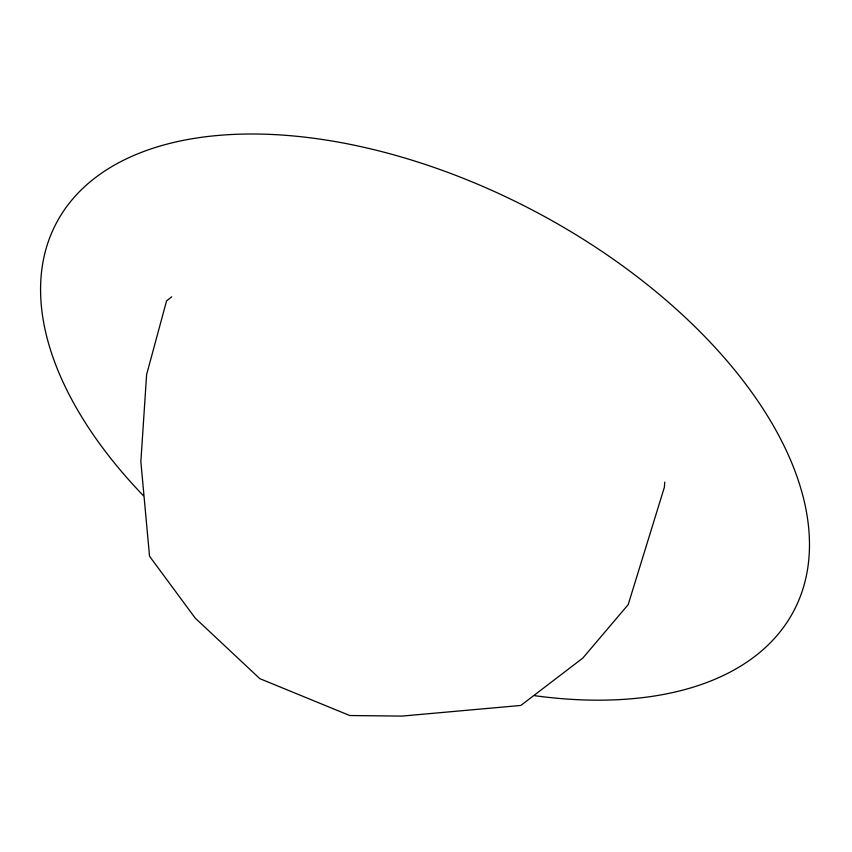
<?xml version="1.0" encoding="UTF-8"?>
<svg xmlns="http://www.w3.org/2000/svg" width="852" height="852" viewBox="0 0 852 852"><rect width="100%" height="100%" fill="white"/><g stroke="black" fill="none" stroke-linecap="round" stroke-linejoin="round"><path stroke-width="1.28" d="M664.762 482.083L664.368 487.291L628.19 604.643L582.768 658.138L520.838 705.445L401.931 716.095L349.767 715.531L259.828 678.661L195.215 618.105L149.537 556.239L140.857 461.656L146.608 374.646L166.555 300.905L171.742 296.794M143.424 495.704A416.607 233.224 27.7 0 1 209.326 136.32A416.607 233.224 27.7 0 1 772.476 424.19A416.607 233.224 27.7 0 1 534.651 695.69"/></g></svg>
